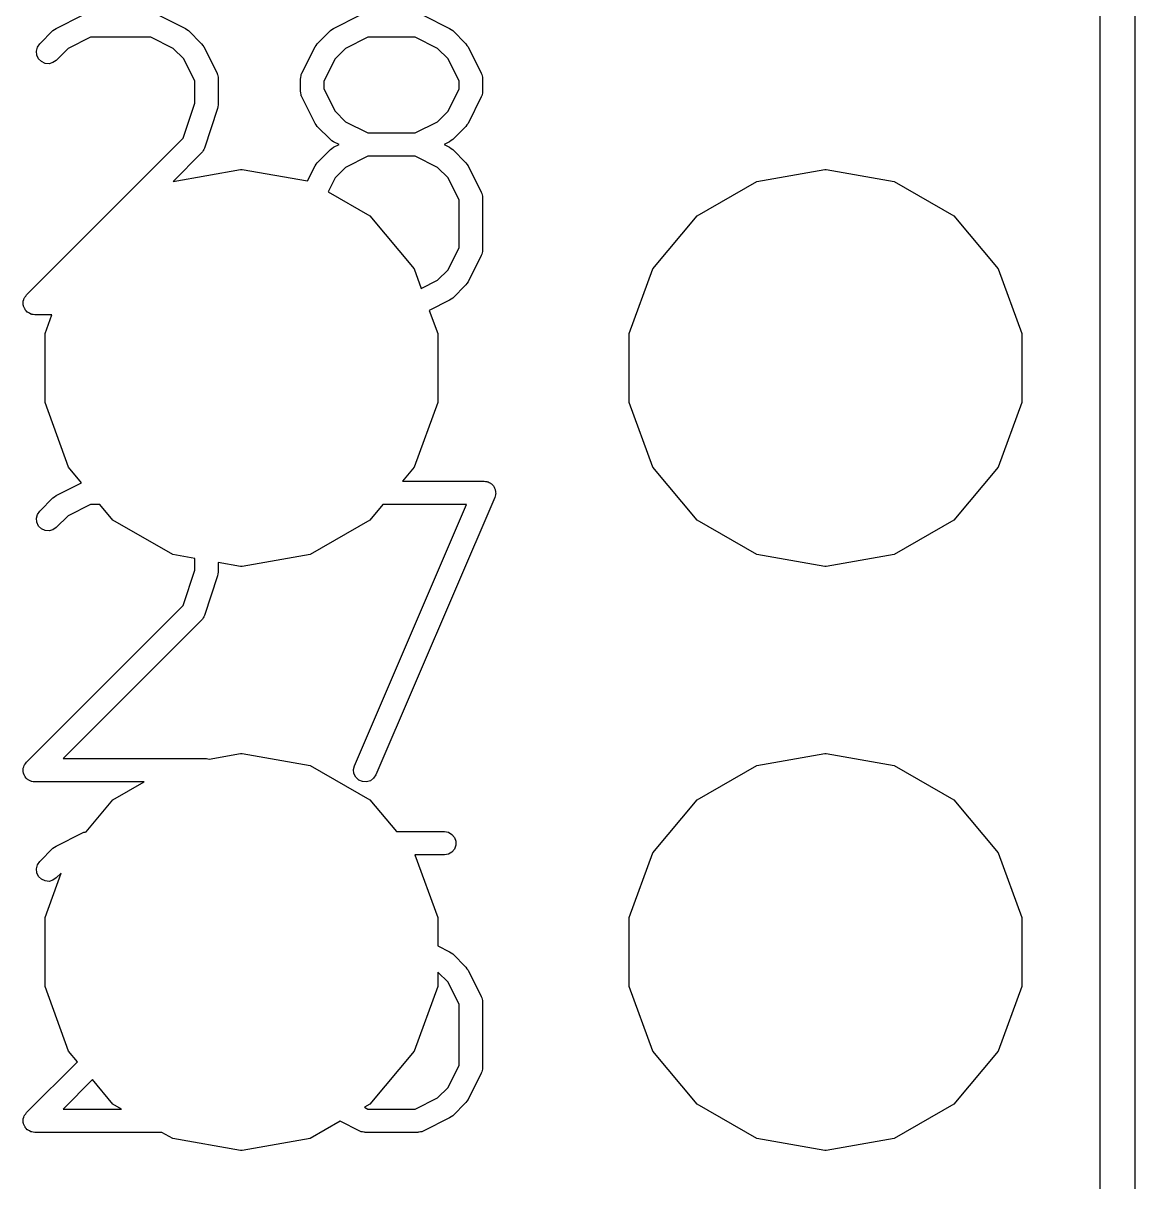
# Model space of a CAD drawing. Extents: x -2.2 to 75.9, y -81.1 to 9.2.
# Drawn here: x 71.05 to 75.89, y -53.16 to -48.12 of the extents above; entities that cross this region are included whole.
import ezdxf

# ---------------------------------------------------------------- set-up
doc = ezdxf.new("R2010")
doc.units = 0
doc.header["$MEASUREMENT"] = 0
doc.layers.add('BLACK', color=7, linetype='CONTINUOUS')

msp = doc.modelspace()

# ---------------------------------------------------------------- linework, layer by layer
at = {"layer": 'Black'}
for p, q in [((75.885, -40.73), (75.885, -61.05)), ((75.735, -60.975), (75.735, -40.805)), ((71.194, -48.1431), (71.3089, -48.0856)), ((71.6416, -48.0856), (71.7566, -48.1431)), ((72.4005, -48.1431), (72.5154, -48.0856)), ((72.7907, -48.0856), (72.9056, -48.1431)), ((71.1234, -48.21), (71.1808, -48.1526)), ((71.1808, -48.1526), (71.1875, -48.1479)), ((71.1875, -48.1479), (71.194, -48.1431)), ((71.7566, -48.1431), (71.7631, -48.1479)), ((71.7631, -48.1479), (71.7698, -48.1526)), ((71.7698, -48.1526), (71.8272, -48.21)), ((72.3299, -48.21), (72.3873, -48.1526)), ((72.3873, -48.1526), (72.394, -48.1479)), ((72.394, -48.1479), (72.4005, -48.1431)), ((72.9056, -48.1431), (72.9121, -48.1479)), ((72.9121, -48.1479), (72.9188, -48.1526)), ((72.9188, -48.1526), (72.9763, -48.21)), ((71.1133, -48.2245), (71.1234, -48.21)), ((71.3437, -48.1818), (71.2469, -48.2302)), ((71.6069, -48.1818), (71.3437, -48.1818)), ((71.7037, -48.2302), (71.6069, -48.1818)), ((71.8272, -48.21), (71.8319, -48.2167)), ((71.8319, -48.2167), (71.8367, -48.2232)), ((71.8367, -48.2232), (71.8942, -48.3381)), ((72.2629, -48.3381), (72.3204, -48.2232)), ((72.3204, -48.2232), (72.3252, -48.2167)), ((72.3252, -48.2167), (72.3299, -48.21)), ((72.5502, -48.1818), (72.4534, -48.2302)), ((72.756, -48.1818), (72.5502, -48.1818)), ((72.8528, -48.2302), (72.756, -48.1818)), ((72.9763, -48.21), (72.9809, -48.2167)), ((72.9809, -48.2167), (72.9858, -48.2232)), ((72.9858, -48.2232), (73.0432, -48.3381)), ((71.1087, -48.2415), (71.1133, -48.2245)), ((71.1102, -48.2591), (71.1087, -48.2415)), ((71.1177, -48.2751), (71.1102, -48.2591)), ((71.2469, -48.2302), (71.1952, -48.2819)), ((71.7495, -48.276), (71.7037, -48.2302)), ((72.4534, -48.2302), (72.4076, -48.276)), ((72.8986, -48.276), (72.8528, -48.2302)), ((71.1302, -48.2876), (71.1177, -48.2751)), ((71.1462, -48.295), (71.1302, -48.2876)), ((71.1637, -48.2966), (71.1462, -48.295)), ((71.1808, -48.292), (71.1637, -48.2966)), ((71.1952, -48.2819), (71.1808, -48.292)), ((71.7979, -48.3728), (71.7495, -48.276)), ((72.4076, -48.276), (72.3592, -48.3728)), ((72.947, -48.3728), (72.8986, -48.276)), ((71.7979, -48.4675), (71.7979, -48.3728)), ((71.8942, -48.3381), (71.895, -48.3409)), ((71.895, -48.3409), (71.8965, -48.3435)), ((71.8965, -48.3435), (71.8975, -48.3493)), ((71.8975, -48.3493), (71.8992, -48.355)), ((71.8992, -48.355), (71.899, -48.358)), ((71.899, -48.358), (71.8995, -48.3609)), ((71.8995, -48.3609), (71.8995, -48.4758)), ((72.2576, -48.3609), (72.2581, -48.358)), ((72.2576, -48.4183), (72.2576, -48.3609)), ((72.2579, -48.355), (72.2596, -48.3493)), ((72.2581, -48.358), (72.2579, -48.355)), ((72.2596, -48.3493), (72.2606, -48.3435)), ((72.2606, -48.3435), (72.2621, -48.3409)), ((72.2621, -48.3409), (72.2629, -48.3381)), ((72.3592, -48.3728), (72.3592, -48.4063)), ((72.947, -48.4063), (72.947, -48.3728)), ((73.0432, -48.3381), (73.0441, -48.3409)), ((73.0441, -48.3409), (73.0455, -48.3435)), ((73.0455, -48.3435), (73.0466, -48.3493)), ((73.0466, -48.3493), (73.0483, -48.355)), ((73.0483, -48.355), (73.0481, -48.358)), ((73.0481, -48.358), (73.0486, -48.3609)), ((73.0486, -48.3609), (73.0486, -48.4183)), ((72.2581, -48.4212), (72.2576, -48.4183)), ((72.2579, -48.4241), (72.2581, -48.4212)), ((72.2596, -48.4298), (72.2579, -48.4241)), ((72.3592, -48.4063), (72.4076, -48.5031)), ((72.8986, -48.5031), (72.947, -48.4063)), ((73.0483, -48.4241), (73.0466, -48.4298)), ((73.0486, -48.4183), (73.0481, -48.4212)), ((73.0481, -48.4212), (73.0483, -48.4241)), ((71.7469, -48.6207), (71.7979, -48.4675)), ((71.8995, -48.4758), (71.8981, -48.4838)), ((72.2606, -48.4357), (72.2596, -48.4298)), ((72.2621, -48.4382), (72.2606, -48.4357)), ((72.2629, -48.441), (72.2621, -48.4382)), ((72.3204, -48.5559), (72.2629, -48.441)), ((73.0432, -48.441), (72.9858, -48.5559)), ((73.0441, -48.4382), (73.0432, -48.441)), ((73.0455, -48.4357), (73.0441, -48.4382)), ((73.0466, -48.4298), (73.0455, -48.4357)), ((71.8969, -48.4918), (71.8395, -48.6642)), ((71.8981, -48.4838), (71.8969, -48.4918)), ((72.4076, -48.5031), (72.4534, -48.5489)), ((72.8528, -48.5489), (72.8986, -48.5031)), ((72.3252, -48.5625), (72.3204, -48.5559)), ((72.3299, -48.5691), (72.3252, -48.5625)), ((72.3873, -48.6266), (72.3299, -48.5691)), ((72.4534, -48.5489), (72.5502, -48.5973)), ((72.756, -48.5973), (72.8528, -48.5489)), ((72.9763, -48.5691), (72.9188, -48.6266)), ((72.9809, -48.5625), (72.9763, -48.5691)), ((72.9858, -48.5559), (72.9809, -48.5625)), ((71.0659, -49.3016), (71.7469, -48.6207)), ((72.394, -48.6313), (72.3873, -48.6266)), ((72.5502, -48.5973), (72.756, -48.5973)), ((72.9188, -48.6266), (72.9122, -48.6312)), ((71.8339, -48.6745), (71.8311, -48.6797)), ((71.8373, -48.6696), (71.8339, -48.6745)), ((71.8381, -48.6668), (71.8373, -48.6696)), ((71.8395, -48.6642), (71.8381, -48.6668)), ((72.3299, -48.7271), (72.3873, -48.6696)), ((72.3873, -48.6696), (72.394, -48.665)), ((72.4005, -48.6361), (72.394, -48.6313)), ((72.394, -48.665), (72.4005, -48.6601)), ((72.4246, -48.6481), (72.4005, -48.6361)), ((72.4005, -48.6601), (72.4246, -48.6481)), ((72.9056, -48.6361), (72.8816, -48.6481)), ((72.8816, -48.6481), (72.9056, -48.6601)), ((72.9122, -48.6312), (72.9056, -48.6361)), ((72.9056, -48.6601), (72.9122, -48.665)), ((72.9122, -48.665), (72.9188, -48.6696)), ((72.9188, -48.6696), (72.9763, -48.7271)), ((71.8272, -48.684), (71.7031, -48.8082)), ((71.8289, -48.6816), (71.8272, -48.684)), ((71.8311, -48.6797), (71.8289, -48.6816)), ((72.3252, -48.7338), (72.3299, -48.7271)), ((72.5502, -48.6989), (72.4534, -48.7473)), ((72.756, -48.6989), (72.5502, -48.6989)), ((72.8528, -48.7473), (72.756, -48.6989)), ((72.9763, -48.7271), (72.9809, -48.7338)), ((71.7031, -48.8082), (71.9967, -48.7564)), ((71.9967, -48.7564), (72.0033, -48.7564)), ((72.0033, -48.7564), (72.2873, -48.8065)), ((72.2873, -48.8065), (72.3204, -48.7403)), ((72.3204, -48.7403), (72.3252, -48.7338)), ((72.4534, -48.7473), (72.4076, -48.7931)), ((72.8986, -48.7931), (72.8528, -48.7473)), ((72.9809, -48.7338), (72.9858, -48.7403)), ((72.9858, -48.7403), (73.0432, -48.8552)), ((74.2413, -48.8085), (74.5367, -48.7564)), ((74.5367, -48.7564), (74.5433, -48.7564)), ((74.5433, -48.7564), (74.8387, -48.8085)), ((72.4076, -48.7931), (72.3772, -48.8538)), ((72.947, -48.8899), (72.8986, -48.7931)), ((73.9816, -48.9584), (74.2413, -48.8085)), ((74.8387, -48.8085), (75.0984, -48.9584)), ((72.3772, -48.8538), (72.5584, -48.9584)), ((73.0432, -48.8552), (73.0441, -48.858)), ((73.0441, -48.858), (73.0455, -48.8606)), ((73.0455, -48.8606), (73.0466, -48.8664)), ((73.0466, -48.8664), (73.0483, -48.8721)), ((73.0483, -48.8721), (73.0481, -48.875)), ((73.0481, -48.875), (73.0486, -48.8779)), ((73.0486, -48.8779), (73.0486, -49.1077)), ((72.947, -49.0957), (72.947, -48.8899)), ((72.5584, -48.9584), (72.7512, -49.1882)), ((73.7888, -49.1882), (73.9816, -48.9584)), ((75.0984, -48.9584), (75.2912, -49.1882)), ((72.8986, -49.1926), (72.947, -49.0957)), ((73.0432, -49.1305), (72.9858, -49.2454)), ((73.0441, -49.1276), (73.0432, -49.1305)), ((73.0455, -49.1251), (73.0441, -49.1276)), ((73.0466, -49.1193), (73.0455, -49.1251)), ((73.0483, -49.1135), (73.0466, -49.1193)), ((73.0486, -49.1077), (73.0481, -49.1106)), ((73.0481, -49.1106), (73.0483, -49.1135)), ((72.7512, -49.1882), (72.7823, -49.2736)), ((72.8528, -49.2383), (72.8986, -49.1926)), ((73.6862, -49.47), (73.7888, -49.1882)), ((75.2912, -49.1882), (75.3938, -49.47)), ((72.7823, -49.2736), (72.8528, -49.2383)), ((72.9763, -49.2586), (72.9188, -49.316)), ((72.9809, -49.2519), (72.9763, -49.2586)), ((72.9858, -49.2454), (72.9809, -49.2519)), ((71.0512, -49.3331), (71.0518, -49.331)), ((71.0518, -49.3287), (71.0541, -49.3225)), ((71.0518, -49.331), (71.0518, -49.3287)), ((71.0541, -49.3225), (71.0558, -49.3161)), ((71.0558, -49.3161), (71.0571, -49.3143)), ((71.0571, -49.3143), (71.0579, -49.3121)), ((71.0579, -49.3121), (71.0621, -49.3071)), ((71.0621, -49.3071), (71.0659, -49.3016)), ((72.9056, -49.3255), (72.8173, -49.3697)), ((72.9121, -49.3207), (72.9056, -49.3255)), ((72.9188, -49.316), (72.9121, -49.3207)), ((71.0518, -49.3397), (71.0512, -49.3331)), ((71.0518, -49.3464), (71.0518, -49.3397)), ((71.0526, -49.3485), (71.0518, -49.3464)), ((71.0528, -49.3507), (71.0526, -49.3485)), ((71.0556, -49.3567), (71.0528, -49.3507)), ((71.0579, -49.3629), (71.0556, -49.3567)), ((71.0593, -49.3647), (71.0579, -49.3629)), ((71.0602, -49.3667), (71.0593, -49.3647)), ((71.0649, -49.3714), (71.0602, -49.3667)), ((71.0692, -49.3765), (71.0649, -49.3714)), ((71.0711, -49.3776), (71.0692, -49.3765)), ((71.0727, -49.3792), (71.0711, -49.3776)), ((71.0787, -49.382), (71.0727, -49.3792)), ((71.0845, -49.3853), (71.0787, -49.382)), ((72.8173, -49.3697), (72.8538, -49.47)), ((71.0867, -49.3857), (71.0845, -49.3853)), ((71.0887, -49.3866), (71.0867, -49.3857)), ((71.0953, -49.3872), (71.0887, -49.3866)), ((71.1019, -49.3883), (71.0953, -49.3872)), ((71.176, -49.3883), (71.1019, -49.3883)), ((71.1462, -49.47), (71.176, -49.3883)), ((71.1462, -49.77), (71.1462, -49.47)), ((72.8538, -49.47), (72.8538, -49.77)), ((73.6862, -49.77), (73.6862, -49.47)), ((75.3938, -49.47), (75.3938, -49.77)), ((71.2488, -50.0518), (71.1462, -49.77)), ((72.8538, -49.77), (72.7512, -50.0518)), ((73.7888, -50.0518), (73.6862, -49.77)), ((75.3938, -49.77), (75.2912, -50.0518)), ((71.3055, -50.1193), (71.2488, -50.0518)), ((72.7512, -50.0518), (72.7005, -50.1122)), ((73.9816, -50.2816), (73.7888, -50.0518)), ((75.2912, -50.0518), (75.0984, -50.2816)), ((71.194, -50.1751), (71.3055, -50.1193)), ((72.7005, -50.1122), (73.0552, -50.1122)), ((73.0552, -50.1122), (73.061, -50.1133)), ((73.061, -50.1133), (73.0668, -50.1136)), ((73.0668, -50.1136), (73.0696, -50.1148)), ((73.0696, -50.1148), (73.0726, -50.1153)), ((73.0726, -50.1153), (73.0777, -50.1182)), ((73.0777, -50.1182), (73.0831, -50.1205)), ((73.0831, -50.1205), (73.0853, -50.1226)), ((73.0853, -50.1226), (73.0879, -50.1241)), ((73.0879, -50.1241), (73.0917, -50.1286)), ((73.0917, -50.1286), (73.0959, -50.1326)), ((73.0959, -50.1326), (73.0973, -50.1353)), ((73.0973, -50.1353), (73.0992, -50.1376)), ((73.0992, -50.1376), (73.1012, -50.1431)), ((71.1234, -50.242), (71.1808, -50.1846)), ((71.1808, -50.1846), (71.1875, -50.1799)), ((71.1875, -50.1799), (71.194, -50.1751)), ((73.1019, -50.1831), (72.5849, -51.3896)), ((73.1012, -50.1431), (73.1039, -50.1484)), ((73.1033, -50.1774), (73.1019, -50.1831)), ((73.1053, -50.1719), (73.1033, -50.1774)), ((73.1039, -50.1484), (73.1042, -50.1514)), ((73.1042, -50.1514), (73.1053, -50.1542)), ((73.1053, -50.1542), (73.1053, -50.1601)), ((73.1053, -50.1601), (73.106, -50.1659)), ((73.106, -50.1659), (73.1053, -50.1688)), ((73.1053, -50.1688), (73.1053, -50.1719)), ((71.3437, -50.2138), (71.2469, -50.2622)), ((71.3848, -50.2138), (71.3437, -50.2138)), ((71.4416, -50.2816), (71.3848, -50.2138)), ((72.4915, -51.3495), (72.9782, -50.2138)), ((72.6152, -50.2138), (72.5584, -50.2816)), ((72.9782, -50.2138), (72.6152, -50.2138)), ((71.1087, -50.2735), (71.1133, -50.2565)), ((71.1102, -50.2911), (71.1087, -50.2735)), ((71.1133, -50.2565), (71.1234, -50.242)), ((71.2469, -50.2622), (71.1952, -50.3139)), ((71.7013, -50.4315), (71.4416, -50.2816)), ((72.5584, -50.2816), (72.2987, -50.4315)), ((74.2413, -50.4315), (73.9816, -50.2816)), ((75.0984, -50.2816), (74.8387, -50.4315)), ((71.1177, -50.3071), (71.1102, -50.2911)), ((71.1302, -50.3196), (71.1177, -50.3071)), ((71.1462, -50.327), (71.1302, -50.3196)), ((71.1637, -50.3286), (71.1462, -50.327)), ((71.1808, -50.324), (71.1637, -50.3286)), ((71.1952, -50.3139), (71.1808, -50.324)), ((71.7979, -50.4486), (71.7013, -50.4315)), ((72.2987, -50.4315), (72.0033, -50.4836)), ((74.5367, -50.4836), (74.2413, -50.4315)), ((74.8387, -50.4315), (74.5433, -50.4836)), ((71.7979, -50.4995), (71.7979, -50.4486)), ((71.9967, -50.4836), (71.8995, -50.4665)), ((71.8995, -50.4665), (71.8995, -50.5078)), ((72.0033, -50.4836), (71.9967, -50.4836)), ((74.5433, -50.4836), (74.5367, -50.4836)), ((71.7469, -50.6527), (71.7979, -50.4995)), ((71.8969, -50.5238), (71.8395, -50.6962)), ((71.8981, -50.5158), (71.8969, -50.5238)), ((71.8995, -50.5078), (71.8981, -50.5158)), ((71.0659, -51.3336), (71.7469, -50.6527)), ((71.8272, -50.716), (71.2245, -51.3187)), ((71.8289, -50.7136), (71.8272, -50.716)), ((71.8311, -50.7117), (71.8289, -50.7136)), ((71.8339, -50.7065), (71.8311, -50.7117)), ((71.8373, -50.7016), (71.8339, -50.7065)), ((71.8381, -50.6988), (71.8373, -50.7016)), ((71.8395, -50.6962), (71.8381, -50.6988)), ((71.8593, -51.3206), (71.9967, -51.2964)), ((71.9967, -51.2964), (72.0033, -51.2964)), ((72.0033, -51.2964), (72.2987, -51.3485)), ((74.2413, -51.3485), (74.5367, -51.2964)), ((74.5367, -51.2964), (74.5433, -51.2964)), ((74.5433, -51.2964), (74.8387, -51.3485)), ((71.0541, -51.3545), (71.0558, -51.3481)), ((71.0558, -51.3481), (71.0571, -51.3463)), ((71.0571, -51.3463), (71.0579, -51.3441)), ((71.0579, -51.3441), (71.0621, -51.3391)), ((71.0621, -51.3391), (71.0659, -51.3336)), ((71.2245, -51.3187), (71.8487, -51.3187)), ((71.8487, -51.3187), (71.8593, -51.3206)), ((71.0512, -51.3651), (71.0518, -51.363)), ((71.0518, -51.3717), (71.0512, -51.3651)), ((71.0518, -51.3607), (71.0541, -51.3545)), ((71.0518, -51.363), (71.0518, -51.3607)), ((71.0518, -51.3784), (71.0518, -51.3717)), ((71.0526, -51.3805), (71.0518, -51.3784)), ((71.0528, -51.3827), (71.0526, -51.3805)), ((71.0556, -51.3887), (71.0528, -51.3827)), ((71.0579, -51.3949), (71.0556, -51.3887)), ((71.0593, -51.3967), (71.0579, -51.3949)), ((71.0602, -51.3987), (71.0593, -51.3967)), ((71.0649, -51.4034), (71.0602, -51.3987)), ((72.2987, -51.3485), (72.5584, -51.4984)), ((72.4874, -51.3667), (72.4915, -51.3495)), ((72.4895, -51.3842), (72.4874, -51.3667)), ((72.4975, -51.4), (72.4895, -51.3842)), ((72.5849, -51.3896), (72.5752, -51.4043)), ((73.9816, -51.4984), (74.2413, -51.3485)), ((74.8387, -51.3485), (75.0984, -51.4984)), ((71.0692, -51.4085), (71.0649, -51.4034)), ((71.0711, -51.4096), (71.0692, -51.4085)), ((71.0727, -51.4112), (71.0711, -51.4096)), ((71.0787, -51.414), (71.0727, -51.4112)), ((71.0845, -51.4173), (71.0787, -51.414)), ((71.0867, -51.4177), (71.0845, -51.4173)), ((71.0887, -51.4186), (71.0867, -51.4177)), ((71.0953, -51.4192), (71.0887, -51.4186)), ((71.1019, -51.4203), (71.0953, -51.4192)), ((71.5769, -51.4203), (71.1019, -51.4203)), ((71.4416, -51.4984), (71.5769, -51.4203)), ((72.5104, -51.4121), (72.4975, -51.4)), ((72.5266, -51.419), (72.5104, -51.4121)), ((72.5442, -51.42), (72.5266, -51.419)), ((72.5611, -51.4149), (72.5442, -51.42)), ((72.5752, -51.4043), (72.5611, -51.4149)), ((71.3256, -51.6367), (71.4416, -51.4984)), ((72.5584, -51.4984), (72.674, -51.6362)), ((73.7888, -51.7282), (73.9816, -51.4984)), ((75.0984, -51.4984), (75.2912, -51.7282)), ((71.194, -51.6991), (71.3089, -51.6416)), ((71.3089, -51.6416), (71.3118, -51.6408)), ((71.3118, -51.6408), (71.3143, -51.6393)), ((71.3143, -51.6393), (71.3202, -51.6383)), ((71.3202, -51.6383), (71.3256, -51.6367)), ((72.674, -51.6362), (72.8829, -51.6362)), ((72.8829, -51.6362), (72.9003, -51.6393)), ((72.9003, -51.6393), (72.9155, -51.6481)), ((72.9155, -51.6481), (72.9269, -51.6616)), ((71.1875, -51.7039), (71.194, -51.6991)), ((72.9269, -51.6616), (72.9329, -51.6782)), ((72.9329, -51.6959), (72.9269, -51.7124)), ((72.9329, -51.6782), (72.9329, -51.6959)), ((71.1234, -51.766), (71.1808, -51.7086)), ((71.1808, -51.7086), (71.1875, -51.7039)), ((72.8829, -51.7378), (72.7547, -51.7378)), ((72.7547, -51.7378), (72.8538, -52.01)), ((72.9003, -51.7348), (72.8829, -51.7378)), ((72.9155, -51.726), (72.9003, -51.7348)), ((72.9269, -51.7124), (72.9155, -51.726)), ((73.6862, -52.01), (73.7888, -51.7282)), ((75.2912, -51.7282), (75.3938, -52.01)), ((71.1087, -51.7975), (71.1133, -51.7805)), ((71.1102, -51.8151), (71.1087, -51.7975)), ((71.1133, -51.7805), (71.1234, -51.766)), ((71.1177, -51.8311), (71.1102, -51.8151)), ((71.1302, -51.8436), (71.1177, -51.8311)), ((71.1462, -51.851), (71.1302, -51.8436)), ((71.1462, -52.01), (71.2167, -51.8164)), ((71.1637, -51.8526), (71.1462, -51.851)), ((71.1808, -51.848), (71.1637, -51.8526)), ((71.1952, -51.8379), (71.1808, -51.848)), ((71.2167, -51.8164), (71.1952, -51.8379)), ((71.1462, -52.31), (71.1462, -52.01)), ((72.8538, -52.01), (72.8538, -52.1328)), ((73.6862, -52.31), (73.6862, -52.01)), ((75.3938, -52.01), (75.3938, -52.31)), ((72.8538, -52.1328), (72.9056, -52.1587)), ((72.9056, -52.1587), (72.9121, -52.1635)), ((72.9121, -52.1635), (72.9188, -52.1682)), ((72.9188, -52.1682), (72.9763, -52.2256)), ((72.8986, -52.2917), (72.8538, -52.2469)), ((72.8538, -52.2469), (72.8538, -52.31)), ((72.9763, -52.2256), (72.9809, -52.2323)), ((72.9809, -52.2323), (72.9858, -52.2389)), ((72.9858, -52.2389), (73.0432, -52.3538)), ((72.947, -52.3885), (72.8986, -52.2917)), ((71.2488, -52.5918), (71.1462, -52.31)), ((72.8538, -52.31), (72.7512, -52.5918)), ((73.0432, -52.3538), (73.0441, -52.3566)), ((73.7888, -52.5918), (73.6862, -52.31)), ((75.3938, -52.31), (75.2912, -52.5918)), ((72.947, -52.6517), (72.947, -52.3885)), ((73.0441, -52.3566), (73.0455, -52.3591)), ((73.0455, -52.3591), (73.0466, -52.365)), ((73.0466, -52.365), (73.0483, -52.3707)), ((73.0483, -52.3707), (73.0481, -52.3736)), ((73.0481, -52.3736), (73.0486, -52.3765)), ((73.0486, -52.3765), (73.0486, -52.6637)), ((71.2867, -52.6369), (71.2488, -52.5918)), ((72.7512, -52.5918), (72.5584, -52.8216)), ((73.9816, -52.8216), (73.7888, -52.5918)), ((75.2912, -52.5918), (75.0984, -52.8216)), ((71.0659, -52.8576), (71.2867, -52.6369)), ((72.8986, -52.7486), (72.947, -52.6517)), ((73.0432, -52.6865), (72.9858, -52.8014)), ((73.0441, -52.6836), (73.0432, -52.6865)), ((73.0455, -52.6811), (73.0441, -52.6836)), ((73.0466, -52.6753), (73.0455, -52.6811)), ((73.0483, -52.6695), (73.0466, -52.6753)), ((73.0486, -52.6637), (73.0481, -52.6666)), ((73.0481, -52.6666), (73.0483, -52.6695)), ((71.3522, -52.715), (71.2245, -52.8427)), ((71.4416, -52.8216), (71.3522, -52.715)), ((72.8528, -52.7943), (72.8986, -52.7486)), ((72.756, -52.8427), (72.8528, -52.7943)), ((72.9809, -52.8079), (72.9763, -52.8146)), ((72.9858, -52.8014), (72.9809, -52.8079)), ((71.0621, -52.8631), (71.0659, -52.8576)), ((71.2245, -52.8427), (71.4783, -52.8427)), ((71.4783, -52.8427), (71.4416, -52.8216)), ((72.5584, -52.8216), (72.5349, -52.8351)), ((72.5349, -52.8351), (72.5502, -52.8427)), ((72.5502, -52.8427), (72.756, -52.8427)), ((72.9763, -52.8146), (72.9188, -52.872)), ((74.2413, -52.9715), (73.9816, -52.8216)), ((75.0984, -52.8216), (74.8387, -52.9715)), ((71.0512, -52.8891), (71.0518, -52.887)), ((71.0518, -52.8957), (71.0512, -52.8891)), ((71.0518, -52.8847), (71.0541, -52.8785)), ((71.0518, -52.887), (71.0518, -52.8847)), ((71.0518, -52.9024), (71.0518, -52.8957)), ((71.0526, -52.9045), (71.0518, -52.9024)), ((71.0528, -52.9067), (71.0526, -52.9045)), ((71.0556, -52.9127), (71.0528, -52.9067)), ((71.0541, -52.8785), (71.0558, -52.8721)), ((71.0558, -52.8721), (71.0571, -52.8703)), ((71.0571, -52.8703), (71.0579, -52.8681)), ((71.0579, -52.8681), (71.0621, -52.8631)), ((72.4295, -52.896), (72.2987, -52.9715)), ((72.5154, -52.939), (72.4295, -52.896)), ((72.9056, -52.8815), (72.7907, -52.939)), ((72.9121, -52.8767), (72.9056, -52.8815)), ((72.9188, -52.872), (72.9121, -52.8767)), ((71.0579, -52.9189), (71.0556, -52.9127)), ((71.0593, -52.9207), (71.0579, -52.9189)), ((71.0602, -52.9227), (71.0593, -52.9207)), ((71.0649, -52.9274), (71.0602, -52.9227)), ((71.0692, -52.9325), (71.0649, -52.9274)), ((71.0711, -52.9336), (71.0692, -52.9325)), ((71.0727, -52.9352), (71.0711, -52.9336)), ((71.0787, -52.938), (71.0727, -52.9352)), ((71.0845, -52.9413), (71.0787, -52.938)), ((71.0867, -52.9417), (71.0845, -52.9413)), ((71.0887, -52.9426), (71.0867, -52.9417)), ((71.0953, -52.9432), (71.0887, -52.9426)), ((71.1019, -52.9443), (71.0953, -52.9432)), ((71.6543, -52.9443), (71.1019, -52.9443)), ((71.7013, -52.9715), (71.6543, -52.9443)), ((72.5183, -52.9398), (72.5154, -52.939)), ((72.5208, -52.9413), (72.5183, -52.9398)), ((72.5267, -52.9423), (72.5208, -52.9413)), ((72.5324, -52.944), (72.5267, -52.9423)), ((72.5353, -52.9438), (72.5324, -52.944)), ((72.5382, -52.9443), (72.5353, -52.9438)), ((72.768, -52.9443), (72.5382, -52.9443)), ((72.7709, -52.9438), (72.768, -52.9443)), ((72.7738, -52.944), (72.7709, -52.9438)), ((72.7795, -52.9423), (72.7738, -52.944)), ((72.7854, -52.9413), (72.7795, -52.9423)), ((72.7879, -52.9398), (72.7854, -52.9413)), ((72.7907, -52.939), (72.7879, -52.9398)), ((71.9967, -53.0236), (71.7013, -52.9715)), ((72.2987, -52.9715), (72.0033, -53.0236)), ((74.5367, -53.0236), (74.2413, -52.9715)), ((74.8387, -52.9715), (74.5433, -53.0236)), ((72.0033, -53.0236), (71.9967, -53.0236)), ((74.5433, -53.0236), (74.5367, -53.0236))]:
    msp.add_line(p, q, dxfattribs=at)

doc.saveas('drawing.dxf')
